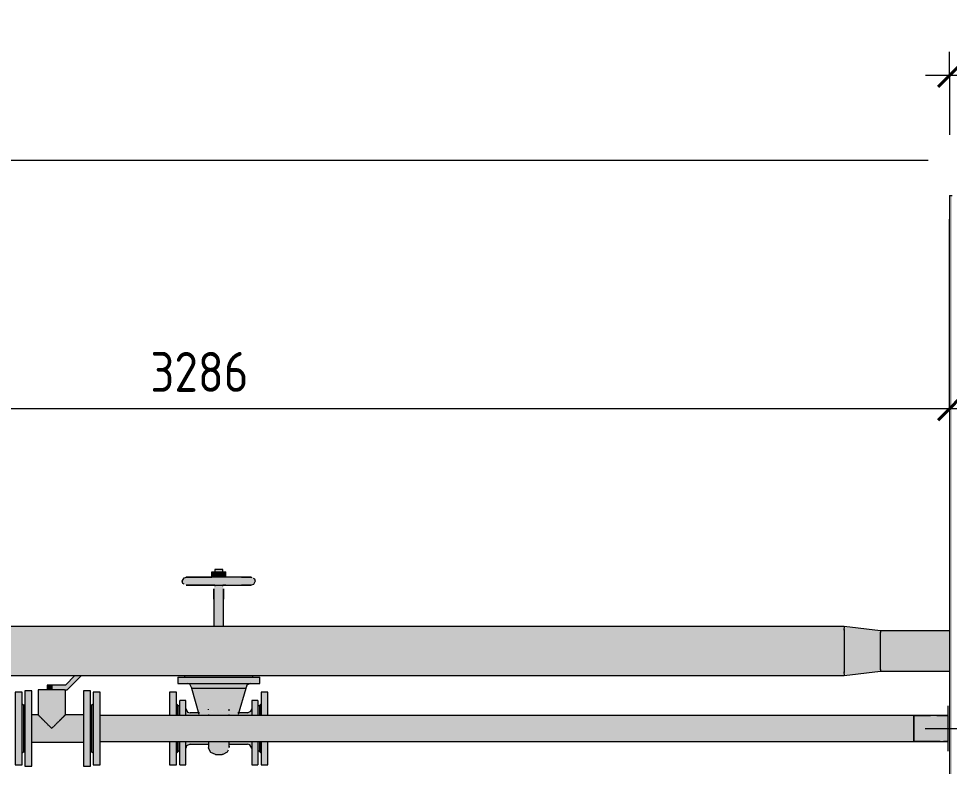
# Model space of a CAD drawing. Header units: millimetres. Extents: x -11450 to 1579, y -1115 to 3078.
# Drawn here: x -9383 to -7340, y 1437 to 3078 of the extents above; entities that cross this region are included whole.
import ezdxf

# ---------------------------------------------------------------- set-up
doc = ezdxf.new("R2010")
doc.units = ezdxf.units.MM
for name, color, linetype, lineweight in [('A-____-____-DIMS', 211, 'Continuous', 9), ('A-____-____-DIMS-35', 211, 'Continuous', 9), ('G-XREF-____-OTLN', 8, 'Continuous', 9), ('P-PIPE-____-CNTR', 3, 'Continuous', 9), ('P-PIPE-____-OTLN', 3, 'Continuous', 9)]:
    doc.layers.add(name, color=color, linetype=linetype, lineweight=lineweight)
doc.styles.add('GOST Common', font='GOST_Common.ttf', dxfattribs={"width": 0.9, "height": 87.5})
doc.dimstyles.new('ADSK_Основной_2_5_мм', dxfattribs={"dimscale": 304.8, "dimtxt": 0.288714, "dimasz": 0.162369, "dimexe": 0.172244, "dimexo": 0.000565105, "dimgap": 0.034449, "dimtad": 1, "dimdec": 0, "dimlfac": 304.8, "dimzin": 0, "dimdsep": 46, "dimtxsty": 'GOST Common', "dimblk1": 'OBLIQUE', "dimblk2": 'OBLIQUE', "dimsah": 1, "dimcen": 0.09, "dimdle": 0.172244, "dimazin": 0, "dimtfac": 1, "dimtdec": 4, "dimtix": 1, "dimtmove": 0, "dimatfit": 3, "dimfxl": 1, "dimtvp": 1, "dimtolj": 1, "dimtzin": 0, "dimlwd": 20, "dimlwe": 20, "dimarcsym": 2})

# ---------------------------------------------------------------- blocks, each defined once
blk = doc.blocks.new('SLM 0100 frame 19_02_26 - ASY SLM 0100 frame_iam-1661710-Разрез 11')
at = {"layer": 'G-XREF-____-OTLN'}
blk.add_hatch(color=256, dxfattribs=at).paths.add_polyline_path([(-7340, 0), (-7334, 0), (-7334, 2690), (-7340, 2690), (-7340, 64)])
for q in [(-7340, 0), (-7334, 2690)]:
    blk.add_line((-7340, 2690), q, dxfattribs=at)
blk = doc.blocks.new('SLM 0100 frame 19_02_26 - Standard-1660941-Разрез 11')
blk.add_blockref('SLM 0100 frame 19_02_26 - ASY SLM 0100 frame_iam-1661710-Разрез 11', (0, 0))
blk = doc.blocks.new('ADSK_СтальСварка_Отвод_ГОСТ17375-2001 - Исполнение 2-1484143-Разрез 11')
at = {"layer": 'P-PIPE-____-OTLN', "color": 7, "lineweight": 20, "flags": 128}
for points in [[(-7418, 1548.5), (-7393.6, 1548.5), (-7381.4, 1548.5)], [(-7367.7, 1548.5), (-7355.1, 1548.5), (-7345.2, 1548.5), (-7343, 1548.5)], [(-7360.2, 1491.5), (-7377.3, 1491.5), (-7400, 1491.5), (-7418, 1491.5)], [(-7343, 1491.5), (-7347.1, 1491.5), (-7352.7, 1491.5)]]:
    blk.add_lwpolyline(points, dxfattribs=at)
blk = doc.blocks.new('ADSK_СтальСварка_Отвод_ГОСТ17375-2001 - Исполнение 2-V398-Разрез 11')
at = {"layer": 'P-PIPE-____-OTLN', "lineweight": 20}
for points in [[(-7357.2, 1520), (-7340, 1520), (-7340, 1548.1), (-7345, 1548.5), (-7356.2, 1548.4), (-7418, 1548.5), (-7418, 1520), (-7365.5, 1520)], [(-7418, 1491.5), (-7340, 1491.9), (-7340, 1520), (-7418, 1520), (-7418, 1492.5)]]:
    blk.add_hatch(color=30, dxfattribs=at).paths.add_polyline_path(points)
at = {"layer": 'P-PIPE-____-OTLN', "color": 7, "lineweight": 20}
for p, q in [((-7418, 1548.5), (-7418, 1520)), ((-7418, 1520), (-7418, 1491.5))]:
    blk.add_line(p, q, dxfattribs=at)
at = {"layer": 'P-PIPE-____-OTLN', "color": 7, "lineweight": 20, "flags": 128}
for points in [[(-7343, 1548.5), (-7347.1, 1548.5), (-7359, 1548.5), (-7377.3, 1548.5), (-7400, 1548.5), (-7418, 1548.5)], [(-7418, 1491.5), (-7393.6, 1491.5), (-7371.8, 1491.5), (-7355.1, 1491.5), (-7345.2, 1491.5), (-7343, 1491.5)]]:
    blk.add_lwpolyline(points, dxfattribs=at)
blk = doc.blocks.new('Tecofi_BS3242_Кран шаровой фланцевый - Кран шаровый фланцевой BS 3242-V399-Разрез 11')
at = {"layer": 'P-PIPE-____-OTLN', "lineweight": 20}
for points in [[(-9283.1, 1605), (-9275.8, 1605), (-9244.8, 1636), (-9258.9, 1636), (-9279.9, 1615), (-9309.9, 1615), (-9309.9, 1605), (-9284, 1605)], [(-9317, 1605), (-9309.9, 1605), (-9309.9, 1615), (-9319.9, 1615), (-9319.6, 1605), (-9317.7, 1605)], [(-9368.9, 1520), (-9353.9, 1520), (-9353.9, 1602.5), (-9368.9, 1602.5), (-9368.9, 1535.8)], [(-9309.9, 1520), (-9279.9, 1550), (-9279.9, 1605), (-9339.9, 1605), (-9339.9, 1550), (-9315, 1525)], [(-9238.6, 1520), (-9224.9, 1520), (-9224.9, 1602.5), (-9239.9, 1602.5), (-9239.9, 1520)], [(-9371.9, 1520), (-9368.9, 1520), (-9368.9, 1571), (-9371.9, 1570.8), (-9371.9, 1531.7)], [(-9221.9, 1520), (-9221.9, 1571), (-9224.9, 1570.8), (-9224.9, 1520)], [(-9371.9, 1469), (-9368.9, 1469), (-9368.9, 1520), (-9371.9, 1520), (-9371.9, 1469.4)], [(-9353.9, 1437.5), (-9353.9, 1520), (-9368.9, 1520), (-9368.9, 1437.5)], [(-9264.4, 1490), (-9239.9, 1490), (-9239.9, 1520), (-9353.9, 1520), (-9353.9, 1490), (-9316, 1490)], [(-9224.9, 1437.5), (-9224.9, 1520), (-9239.9, 1520), (-9239.9, 1437.5)], [(-9221.9, 1469), (-9221.9, 1520), (-9224.9, 1520), (-9224.9, 1469)]]:
    blk.add_hatch(color=30, dxfattribs=at).paths.add_polyline_path(points)
h = blk.add_hatch(color=30, dxfattribs=at)
h.paths.add_polyline_path([(-9353.9, 1520), (-9309.9, 1520), (-9339.9, 1550), (-9353.9, 1550), (-9353.9, 1527.8)])
h.paths.add_polyline_path([(-9309.9, 1520), (-9239.9, 1520), (-9239.9, 1550), (-9279.9, 1550), (-9304.9, 1525)])
at = {"layer": 'P-PIPE-____-OTLN', "color": 7, "lineweight": 20}
for p, q in [((-9258.9, 1636), (-9279.9, 1615)), ((-9275.8, 1605), (-9244.8, 1636)), ((-9319.9, 1615), (-9319.9, 1605)), ((-9309.9, 1615), (-9319.9, 1615)), ((-9279.9, 1615), (-9309.9, 1615)), ((-9309.9, 1615), (-9309.9, 1605)), ((-9309.9, 1605), (-9309.9, 1615)), ((-9353.9, 1602.5), (-9368.9, 1602.5)), ((-9368.9, 1602.5), (-9368.9, 1520)), ((-9353.9, 1520), (-9353.9, 1602.5)), ((-9339.9, 1605), (-9339.9, 1550)), ((-9281.7, 1605), (-9339.9, 1605)), ((-9281.9, 1605), (-9275.8, 1605)), ((-9279.9, 1550), (-9279.9, 1605)), ((-9224.9, 1602.5), (-9239.9, 1602.5)), ((-9239.9, 1602.5), (-9239.9, 1520)), ((-9224.9, 1520), (-9224.9, 1602.5)), ((-9368.9, 1571), (-9371.9, 1571)), ((-9371.9, 1571), (-9371.9, 1570.1)), ((-9371.9, 1569.3), (-9371.9, 1561.1)), ((-9371.9, 1558.8), (-9371.9, 1543.2)), ((-9221.9, 1571), (-9224.9, 1571)), ((-9221.9, 1570.1), (-9221.9, 1571)), ((-9221.9, 1561.1), (-9221.9, 1569.3)), ((-9221.9, 1543.2), (-9221.9, 1558.8)), ((-9371.9, 1540.2), (-9371.9, 1520)), ((-9339.9, 1550), (-9353.9, 1550)), ((-9239.9, 1550), (-9279.9, 1550)), ((-9221.9, 1520), (-9221.9, 1540.2)), ((-9371.9, 1520), (-9371.9, 1499.8)), ((-9368.9, 1520), (-9368.9, 1437.5)), ((-9353.9, 1437.5), (-9353.9, 1520)), ((-9239.9, 1520), (-9239.9, 1437.5)), ((-9224.9, 1437.5), (-9224.9, 1520)), ((-9221.9, 1499.8), (-9221.9, 1520)), ((-9371.9, 1496.8), (-9371.9, 1481.2)), ((-9221.9, 1481.2), (-9221.9, 1496.8)), ((-9371.9, 1478.9), (-9371.9, 1470.7)), ((-9353.9, 1490), (-9239.9, 1490)), ((-9221.9, 1470.7), (-9221.9, 1478.9)), ((-9371.9, 1469.9), (-9371.9, 1469)), ((-9371.9, 1469), (-9368.9, 1469)), ((-9224.9, 1469), (-9221.9, 1469)), ((-9221.9, 1469), (-9221.9, 1469.9)), ((-9368.9, 1437.5), (-9353.9, 1437.5)), ((-9239.9, 1437.5), (-9224.9, 1437.5))]:
    blk.add_line(p, q, dxfattribs=at)
for points, knots in [([(-9309.9, 1520), (-9311.6, 1521.7), (-9315, 1525.1), (-9319.1, 1529.2), (-9322.4, 1532.5), (-9324.8, 1534.8), (-9326.7, 1536.8), (-9328.2, 1538.3), (-9329.3, 1539.4), (-9330.4, 1540.4), (-9331.4, 1541.5), (-9332.4, 1542.5), (-9333.4, 1543.5), (-9334.3, 1544.4), (-9335.2, 1545.3), (-9336, 1546.1), (-9336.8, 1546.9), (-9337.5, 1547.6), (-9338.3, 1548.4), (-9339.2, 1549.2), (-9339.8, 1549.9), (-9339.9, 1550), (-9339.9, 1550)], [0, 0, 0, 0, 0.125, 0.25, 0.3125, 0.375, 0.4375, 0.46875, 0.5, 0.53125, 0.5625, 0.59375, 0.625, 0.65625, 0.6875, 0.71875, 0.75, 0.78125, 0.8125, 0.875, 0.9375, 1, 1, 1, 1]), ([(-9279.9, 1550), (-9279.9, 1550), (-9280.1, 1549.9), (-9280.7, 1549.2), (-9281.5, 1548.4), (-9282.4, 1547.6), (-9283.1, 1546.9), (-9283.8, 1546.1), (-9284.7, 1545.3), (-9285.6, 1544.4), (-9286.5, 1543.5), (-9287.4, 1542.5), (-9288.4, 1541.5), (-9289.5, 1540.4), (-9290.6, 1539.4), (-9291.7, 1538.3), (-9293.2, 1536.8), (-9295.1, 1534.8), (-9297.5, 1532.5), (-9300.7, 1529.2), (-9304.9, 1525.1), (-9308.2, 1521.7), (-9309.9, 1520)], [0, 0, 0, 0, 0.0625, 0.125, 0.1875, 0.21875, 0.25, 0.28125, 0.3125, 0.34375, 0.375, 0.40625, 0.4375, 0.46875, 0.5, 0.53125, 0.5625, 0.625, 0.6875, 0.75, 0.875, 1, 1, 1, 1])]:
    blk.add_open_spline(points, degree=3, knots=knots, dxfattribs=at)
blk = doc.blocks.new('ADSK_Задвижка стальная клиновая фланцевая _30с41нж_ - ADSK_Задвижка стальная клиновая фланцевая _30с41нж_-266236-Разрез 11')
at = {"layer": 'P-PIPE-____-OTLN', "lineweight": 20}
for points in [[(-8949.9, 1852.1), (-8943.4, 1852.2), (-8943.4, 1863.8), (-8958.8, 1863.8), (-8958.8, 1852.1), (-8951.1, 1852.1)], [(-8943.4, 1852.1), (-8928.1, 1852.2), (-8928.1, 1863.8), (-8943.4, 1863.8), (-8943.4, 1852.2)], [(-8929, 1843.3), (-8863.4, 1843.3), (-8867.8, 1851), (-8876.3, 1852.1), (-8883.2, 1852.1), (-8927.8, 1852.2), (-9014.8, 1852), (-9019, 1851), (-9023.4, 1843.3), (-8943.4, 1843.3)], [(-8909, 1834.5), (-8874.1, 1834.5), (-8867.8, 1835.7), (-8863.4, 1843.3), (-9023.4, 1843.3), (-9019, 1835.7), (-9015.1, 1834.8), (-8999.7, 1834.9), (-8990.5, 1834.5), (-8980.6, 1835.3), (-8970.6, 1834.5), (-8927.8, 1834.5)], [(-9000.2, 1851.6), (-8990.5, 1852.1), (-8977.8, 1851.8), (-8965.1, 1852.1), (-9012.7, 1852.1), (-9012.1, 1851.9), (-9002.5, 1851.7)], [(-8950.9, 1796.2), (-8943.4, 1796.2), (-8943.4, 1834.6), (-8950.2, 1834.3), (-8951.6, 1832.8), (-8953.1, 1830.3), (-8953.7, 1829), (-8954, 1826), (-8953.6, 1821.7), (-8953.7, 1818.1), (-8953.3, 1814.2), (-8953.8, 1811.2), (-8954, 1796.2), (-8950.9, 1796.2)], [(-8936, 1796.2), (-8932.8, 1796.2), (-8933.2, 1829), (-8934.8, 1832.3), (-8937, 1834.6), (-8943.4, 1834.3), (-8943.4, 1796.2), (-8938.1, 1796.2)], [(-8933.1, 1819.6), (-8933, 1823.5), (-8933.2, 1820.8)], [(-8953.7, 1744), (-8943.4, 1744), (-8943.4, 1796.2), (-8954, 1796.2), (-8953.8, 1744)], [(-8932.8, 1744), (-8933.2, 1796.2), (-8943.4, 1796.2), (-8943.4, 1744), (-8933, 1744)], [(-8943.4, 1632.8), (-8868.4, 1632.8), (-8868.4, 1636), (-9018.4, 1636), (-9018.4, 1632.8), (-8954.8, 1632.8)], [(-8853.4, 1618.6), (-8853.4, 1632.8), (-9033.4, 1632.8), (-9033.4, 1618.6), (-8858.9, 1618.6)], [(-8930.1, 1609.9), (-8883.4, 1609.9), (-8880.9, 1616.1), (-8874.7, 1618.6), (-9012.2, 1618.6), (-9006, 1616.1), (-9003.4, 1609.9), (-8938.6, 1609.9)], [(-8981.3, 1608.3), (-8883.4, 1608.3), (-8883.4, 1609.9), (-9003.4, 1609.9), (-9003.4, 1608.3), (-8986.6, 1608.3)], [(-8915.6, 1548.5), (-8905.5, 1548.5), (-8904.8, 1549.6), (-8899.3, 1554.2), (-8883.4, 1608.3), (-9003.4, 1608.3), (-8987.6, 1554.2), (-8980.6, 1548.5), (-8965.3, 1548.5), (-8964.8, 1550.2), (-8962.3, 1553.8), (-8959.1, 1556.6), (-8957.1, 1556.8), (-8953, 1556.7), (-8950.9, 1556.4), (-8948.9, 1556), (-8935.9, 1556.4), (-8933.8, 1556.7), (-8927.4, 1556.4), (-8925, 1554.2), (-8923.1, 1552), (-8921.8, 1549.6), (-8921.3, 1548.5), (-8919.8, 1548.5)]]:
    blk.add_hatch(color=30, dxfattribs=at).paths.add_polyline_path(points)
h = blk.add_hatch(color=30, dxfattribs=at)
h.paths.add_polyline_path([(-8934.6, 1832), (-8934.9, 1834.6), (-8936.6, 1834.3), (-8935, 1832.5), (-8934.6, 1832.1)])
h.paths.add_polyline_path([(-8952.3, 1832), (-8950.5, 1834.6), (-8952.3, 1834.5), (-8952.3, 1832.1)])
h.paths.add_polyline_path([(-8945.7, 1863.8), (-8934.6, 1863.8), (-8934.9, 1869), (-8952.3, 1869), (-8951.9, 1863.8), (-8945.7, 1863.8)])
h = blk.add_hatch(color=30, dxfattribs=at)
h.paths.add_polyline_path([(-8977.8, 1834.5), (-8970.7, 1834.5), (-8980.2, 1835.4), (-8987, 1834.5), (-8980.6, 1834.5)])
h.paths.add_polyline_path([(-8990.6, 1834.5), (-9008.3, 1834.8), (-8993.6, 1834.5)])
h = blk.add_hatch(color=30, dxfattribs=at)
h.paths.add_polyline_path([(-9015.7, 1440), (-9015.7, 1491.5), (-9029, 1491.5), (-9029, 1440)])
h.paths.add_polyline_path([(-9015.7, 1548.5), (-9015.7, 1581.7), (-9029, 1581.7), (-9029, 1548.5), (-9016.9, 1548.5)])
h = blk.add_hatch(color=30, dxfattribs=at)
h.paths.add_polyline_path([(-8857.8, 1440), (-8857.8, 1491.5), (-8871.1, 1491.5), (-8871.1, 1440)])
h.paths.add_polyline_path([(-8857.8, 1548.5), (-8857.8, 1581.7), (-8871.1, 1581.7), (-8871.1, 1548.5), (-8859, 1548.5)])
h = blk.add_hatch(color=30, dxfattribs=at)
h.paths.add_polyline_path([(-9033.4, 1470.6), (-9029, 1470.6), (-9029, 1491.5), (-9033.4, 1491.5), (-9033.4, 1472.6)])
h.paths.add_polyline_path([(-9030, 1548.5), (-9029, 1548.5), (-9029, 1569.4), (-9033.4, 1569.4), (-9033.4, 1548.5), (-9032.2, 1548.5)])
h = blk.add_hatch(color=30, dxfattribs=at)
h.paths.add_polyline_path([(-9015.7, 1476.5), (-9013, 1483.1), (-9006.4, 1485.8), (-9006.4, 1491.5), (-9015.7, 1491.5), (-9015.7, 1479.3)])
h.paths.add_polyline_path([(-9014.9, 1548.5), (-9006.4, 1548.5), (-9006.4, 1554.2), (-9013, 1556.9), (-9015.7, 1563.5), (-9015.6, 1548.5)])
h = blk.add_hatch(color=30, dxfattribs=at)
h.paths.add_polyline_path([(-8965.9, 1485.8), (-8965.9, 1491.5), (-9006.4, 1491.5), (-9006.4, 1485.8), (-8980.6, 1485.8)])
h.paths.add_polyline_path([(-8981.6, 1548.5), (-8981.4, 1548.5), (-8982, 1549.6), (-8987.8, 1554.2), (-9006.4, 1554.2), (-9006.4, 1548.5), (-8982.3, 1548.5)])
h = blk.add_hatch(color=30, dxfattribs=at)
h.paths.add_polyline_path([(-8950.9, 1462.9), (-8950.9, 1491.5), (-8965.9, 1491.3), (-8965.6, 1477), (-8962.3, 1469), (-8961.5, 1467.3), (-8954, 1464.2)])
h.paths.add_polyline_path([(-8954.1, 1548.5), (-8950.9, 1548.5), (-8950.9, 1556.4), (-8952, 1556.7), (-8959.5, 1556.4), (-8961.9, 1554.2), (-8963.7, 1552.1), (-8965.1, 1549.6), (-8965, 1548.5), (-8954.3, 1548.5)])
h = blk.add_hatch(color=30, dxfattribs=at)
h.paths.add_polyline_path([(-8935.9, 1462.9), (-8935.9, 1491.5), (-8950.9, 1491.5), (-8950.9, 1462.9)])
h.paths.add_polyline_path([(-8950.9, 1548.5), (-8935.9, 1548.5), (-8935.9, 1556.4), (-8938, 1556), (-8950.9, 1556), (-8950.9, 1552.1)])
h = blk.add_hatch(color=30, dxfattribs=at)
h.paths.add_polyline_path([(-8935.9, 1462.9), (-8925.2, 1467.5), (-8920.9, 1477.9), (-8921.3, 1491.5), (-8935.9, 1491.5), (-8935.9, 1464.5)])
h.paths.add_polyline_path([(-8929, 1548.5), (-8921.5, 1548.5), (-8921.9, 1550.1), (-8923.9, 1553.2), (-8927.5, 1556.4), (-8927.9, 1556.7), (-8932.9, 1556.7), (-8935.9, 1556.4), (-8935.9, 1548.5), (-8930.2, 1548.5)])
h = blk.add_hatch(color=30, dxfattribs=at)
h.paths.add_polyline_path([(-8880.2, 1485.8), (-8880.2, 1491.5), (-8920.9, 1491.3), (-8920.9, 1485.8), (-8903.2, 1485.8)])
h.paths.add_polyline_path([(-8880.2, 1548.5), (-8880.2, 1554.2), (-8899.3, 1554.2), (-8905.3, 1548.5), (-8903.2, 1548.5)])
h = blk.add_hatch(color=30, dxfattribs=at)
h.paths.add_polyline_path([(-8871.1, 1476.8), (-8871.2, 1491.5), (-8880.2, 1491.5), (-8880.2, 1485.8), (-8873.8, 1483.2), (-8872.2, 1479.4)])
h.paths.add_polyline_path([(-8871.3, 1548.5), (-8871.1, 1548.5), (-8871.1, 1563.2), (-8873.8, 1556.8), (-8880.2, 1554.1), (-8880.2, 1548.5), (-8872, 1548.5)])
h = blk.add_hatch(color=30, dxfattribs=at)
h.paths.add_polyline_path([(-8853.4, 1470.6), (-8853.4, 1491.5), (-8857.8, 1491.5), (-8857.8, 1470.6)])
h.paths.add_polyline_path([(-8857.8, 1548.5), (-8853.4, 1548.5), (-8853.4, 1569.4), (-8857.8, 1569.4), (-8857.8, 1550.8)])
at = {"layer": 'P-PIPE-____-OTLN', "color": 7, "lineweight": 20}
for p, q in [((-8958.8, 1863.8), (-8943.4, 1863.8)), ((-8958.8, 1852.1), (-8958.8, 1863.8)), ((-8952.3, 1869), (-8952.3, 1863.8)), ((-8934.6, 1869), (-8952.3, 1869)), ((-8943.4, 1863.8), (-8928.1, 1863.8)), ((-8943.4, 1852.1), (-8943.4, 1863.8)), ((-8934.6, 1863.8), (-8934.6, 1869)), ((-8928.1, 1852.2), (-8928.1, 1863.8)), ((-9016.5, 1851.6), (-9014.6, 1852.2)), ((-8872.3, 1852.2), (-8871.1, 1851.6)), ((-9014.6, 1834.5), (-9015.1, 1834.8)), ((-8952.3, 1834.6), (-8952.3, 1832)), ((-8934.6, 1832), (-8934.6, 1834.6)), ((-8954, 1796.2), (-8954, 1744)), ((-8932.8, 1744), (-8932.8, 1796.2)), ((-9018.4, 1636), (-9018.4, 1632.8)), ((-8868.4, 1632.8), (-8868.4, 1636)), ((-9033.4, 1632.8), (-9033.4, 1618.6)), ((-9033.4, 1632.8), (-8853.4, 1632.8)), ((-9033.4, 1618.6), (-8853.4, 1618.6)), ((-8853.4, 1618.6), (-8853.4, 1632.8)), ((-9003.4, 1609.9), (-9003.4, 1608.3)), ((-9003.4, 1608.3), (-8986.8, 1551.6)), ((-9003.4, 1608.3), (-8883.4, 1608.3)), ((-8900, 1551.6), (-8883.4, 1608.3)), ((-8883.4, 1608.3), (-8883.4, 1609.9)), ((-9015.7, 1581.7), (-9029, 1581.7)), ((-9029, 1548.9), (-9029, 1581.7)), ((-9015.7, 1548.9), (-9015.7, 1581.7)), ((-8857.8, 1581.7), (-8871.1, 1581.7)), ((-8871.1, 1581.7), (-8871.1, 1548.9)), ((-8857.8, 1581.7), (-8857.8, 1548.9)), ((-9029, 1569.4), (-9033.4, 1569.4)), ((-8985.7, 1554.2), (-9006.4, 1554.2)), ((-8965.9, 1560.8), (-8965.9, 1562.1)), ((-8920.9, 1558.6), (-8920.9, 1562.1)), ((-8880.2, 1554.2), (-8901.2, 1554.2)), ((-8853.4, 1569.4), (-8857.8, 1569.4)), ((-8965.9, 1550.9), (-8965.9, 1548.5)), ((-8920.9, 1548.5), (-8920.9, 1550.8)), ((-9029, 1440), (-9029, 1491)), ((-9015.7, 1440), (-9015.7, 1491)), ((-9006.4, 1485.8), (-8965.9, 1485.8)), ((-8920.9, 1485.8), (-8880.2, 1485.8)), ((-8871.1, 1491), (-8871.1, 1440)), ((-8857.8, 1491), (-8857.8, 1440)), ((-9033.4, 1470.6), (-9029, 1470.6)), ((-8950.9, 1462.9), (-8935.9, 1462.9)), ((-8857.8, 1470.6), (-8853.4, 1470.6)), ((-9029, 1440), (-9015.7, 1440)), ((-8871.1, 1440), (-8857.8, 1440))]:
    blk.add_line(p, q, dxfattribs=at)
at = {"layer": 'P-PIPE-____-OTLN', "color": 7, "lineweight": 20, "flags": 128}
for points in [[(-9023.4, 1843.3), (-9019.6, 1850.6), (-9016.7, 1851.5)], [(-9019, 1836.8), (-9021.9, 1838.3), (-9023.4, 1843.3)], [(-9014.6, 1852.2), (-9010.5, 1852.2), (-8998.7, 1852.2), (-8980.5, 1852.2), (-8958.8, 1852.2)], [(-8872.3, 1852.2), (-8876.4, 1852.2), (-8888.2, 1852.2), (-8906.3, 1852.2), (-8928.8, 1852.2), (-8952.9, 1852.2), (-8975.9, 1852.2), (-8995.2, 1852.2), (-9008.5, 1852.2), (-9014.4, 1852.2), (-9014.6, 1852.2)], [(-8893.2, 1852.2), (-8891.6, 1852.2), (-8878.3, 1852.2), (-8872.5, 1852.2), (-8872.3, 1852.2)], [(-8863.4, 1843.3), (-8867.2, 1836.1), (-8872.3, 1834.5)], [(-8868.1, 1850), (-8865, 1848.4), (-8863.4, 1843.3)], [(-8952.2, 1834.5), (-8952.9, 1834.5), (-8975.9, 1834.5), (-8995.2, 1834.5), (-9008.5, 1834.5), (-9014.4, 1834.5), (-9014.6, 1834.5)], [(-9014.6, 1834.5), (-9010.5, 1834.5), (-8998.7, 1834.5), (-8980.5, 1834.5), (-8958.1, 1834.5), (-8934, 1834.5), (-8910.9, 1834.5), (-8891.6, 1834.5), (-8878.3, 1834.5), (-8872.5, 1834.5), (-8872.3, 1834.5)], [(-8954, 1826.2), (-8954, 1822.2), (-8954, 1811.2), (-8954, 1796.2)], [(-8954, 1803.5), (-8954, 1811.3), (-8954, 1822.3), (-8954, 1826.2)], [(-8927.8, 1834.5), (-8928.8, 1834.5), (-8934.6, 1834.5)], [(-8932.8, 1796.2), (-8932.8, 1811.3), (-8932.8, 1822.3), (-8932.8, 1826.2)], [(-8932.8, 1826.2), (-8932.8, 1822.2), (-8932.8, 1811.2), (-8932.8, 1803.5)], [(-8872.3, 1834.5), (-8876.4, 1834.5), (-8888.2, 1834.5), (-8893.2, 1834.5)], [(-9003.4, 1609.9), (-9007.2, 1617.1), (-9012.2, 1618.6)], [(-8874.7, 1618.6), (-8881.9, 1614.8), (-8883.4, 1609.9)], [(-9015.7, 1563.5), (-9011.9, 1556), (-9006.4, 1554.2)], [(-8880.2, 1554.2), (-8872.8, 1558), (-8871.1, 1563.2)], [(-8965.9, 1491.5), (-8965.9, 1482.7), (-8965.9, 1477.9), (-8965.9, 1477.9)], [(-8920.9, 1477.9), (-8920.9, 1482), (-8920.9, 1491.5)], [(-9006.4, 1485.8), (-9013.9, 1482), (-9015.7, 1476.5)], [(-8950.9, 1462.9), (-8961.1, 1466.9), (-8965.9, 1476.6), (-8965.9, 1477.9)], [(-8923, 1472.5), (-8924.9, 1467.8), (-8934.6, 1463), (-8935.9, 1462.9)], [(-8920.9, 1481.3), (-8920.9, 1477.9), (-8920.9, 1477.9)], [(-8871.1, 1476.8), (-8874.9, 1484.2), (-8880.2, 1485.8)]]:
    blk.add_lwpolyline(points, dxfattribs=at)
blk = doc.blocks.new('ADSK_СтальСварка_Фланец стальной плоский_ГОСТ 33259-2015 - Фланец РN10-V413-Разрез 11')
at = {"layer": 'P-PIPE-____-OTLN', "lineweight": 20}
for points in [[(-8841.5, 1548.5), (-8835.4, 1548.5), (-8835.4, 1600), (-8850.4, 1600), (-8850.4, 1548.5)], [(-8851.6, 1548.5), (-8850.4, 1548.5), (-8850.4, 1572.6), (-8853.4, 1569.7), (-8853.4, 1548.5)], [(-8850.4, 1467.4), (-8850.4, 1491.5), (-8853.4, 1491.5), (-8853.4, 1470.3), (-8851.6, 1468.5)], [(-8835.4, 1440), (-8835.4, 1491.5), (-8850.4, 1491.5), (-8850.4, 1440)]]:
    blk.add_hatch(color=30, dxfattribs=at).paths.add_polyline_path(points)
at = {"layer": 'P-PIPE-____-OTLN', "color": 7, "lineweight": 20}
for p, q in [((-8835.4, 1600), (-8850.4, 1600)), ((-8850.4, 1600), (-8850.4, 1548.7)), ((-8835.4, 1548.7), (-8835.4, 1600)), ((-8850.4, 1574), (-8853.4, 1571)), ((-8853.4, 1549.2), (-8853.4, 1571)), ((-8850.4, 1491.3), (-8850.4, 1440)), ((-8835.4, 1440), (-8835.4, 1491.3)), ((-8853.4, 1469), (-8853.4, 1490.8)), ((-8853.4, 1469), (-8850.4, 1466)), ((-8850.4, 1440), (-8835.4, 1440))]:
    blk.add_line(p, q, dxfattribs=at)
blk = doc.blocks.new('ADSK_СтальСварка_Фланец стальной плоский_ГОСТ 33259-2015 - Фланец РN10-V414-Разрез 11')
at = {"layer": 'P-PIPE-____-OTLN', "lineweight": 20}
for points in [[(-9036.4, 1548.5), (-9036.4, 1600), (-9051.4, 1600), (-9051.4, 1548.5), (-9042.5, 1548.5)], [(-9034.4, 1548.5), (-9033.4, 1548.5), (-9033.4, 1569.7), (-9036.4, 1572.6), (-9036.4, 1548.5)], [(-9036.4, 1440), (-9036.4, 1491.5), (-9051.4, 1491.5), (-9051.4, 1440)], [(-9036.4, 1467.4), (-9033.4, 1470.3), (-9033.4, 1491.5), (-9036.4, 1491.5), (-9036.4, 1472.6)]]:
    blk.add_hatch(color=30, dxfattribs=at).paths.add_polyline_path(points)
at = {"layer": 'P-PIPE-____-OTLN', "color": 7, "lineweight": 20}
for p, q in [((-9036.4, 1600), (-9051.4, 1600)), ((-9051.4, 1600), (-9051.4, 1548.7)), ((-9036.4, 1548.7), (-9036.4, 1600)), ((-9033.4, 1571), (-9036.4, 1574)), ((-9033.4, 1571), (-9033.4, 1549.2)), ((-9051.4, 1491.3), (-9051.4, 1440)), ((-9036.4, 1440), (-9036.4, 1491.3)), ((-9033.4, 1490.8), (-9033.4, 1469)), ((-9036.4, 1466), (-9033.4, 1469)), ((-9051.4, 1440), (-9036.4, 1440))]:
    blk.add_line(p, q, dxfattribs=at)
blk = doc.blocks.new('ADSK_СтальСварка_Фланец стальной плоский_ГОСТ 33259-2015 - Фланец РN10-V417-Разрез 11')
at = {"layer": 'P-PIPE-____-OTLN', "lineweight": 20}
for points in [[(-9374.9, 1520), (-9374.9, 1600), (-9389.9, 1600), (-9389.9, 1520)], [(-9374.9, 1520), (-9371.9, 1520), (-9371.9, 1569.7), (-9374.9, 1572.6), (-9374.9, 1531.7)], [(-9374.9, 1440), (-9374.9, 1520), (-9389.9, 1520), (-9389.9, 1440)], [(-9374.9, 1467.4), (-9371.9, 1470.7), (-9371.9, 1520), (-9374.9, 1520), (-9374.9, 1470.7)]]:
    blk.add_hatch(color=30, dxfattribs=at).paths.add_polyline_path(points)
at = {"layer": 'P-PIPE-____-OTLN', "color": 7, "lineweight": 20}
for p, q in [((-9374.9, 1600), (-9389.9, 1600)), ((-9389.9, 1600), (-9389.9, 1520)), ((-9374.9, 1520), (-9374.9, 1600)), ((-9371.9, 1571), (-9374.9, 1574)), ((-9371.9, 1571), (-9371.9, 1569.5)), ((-9371.9, 1561.2), (-9371.9, 1558.7)), ((-9371.9, 1543.3), (-9371.9, 1540.2)), ((-9389.9, 1520), (-9389.9, 1440)), ((-9374.9, 1440), (-9374.9, 1520)), ((-9371.9, 1499.8), (-9371.9, 1496.7)), ((-9371.9, 1481.3), (-9371.9, 1478.8)), ((-9374.9, 1466), (-9371.9, 1469)), ((-9371.9, 1470.3), (-9371.9, 1469)), ((-9389.9, 1440), (-9374.9, 1440))]:
    blk.add_line(p, q, dxfattribs=at)
blk = doc.blocks.new('ADSK_СтальСварка_Фланец стальной плоский_ГОСТ 33259-2015 - Фланец РN10-V418-Разрез 11')
at = {"layer": 'P-PIPE-____-OTLN', "lineweight": 20}
for points in [[(-9212.8, 1520), (-9203.9, 1520), (-9203.9, 1600), (-9218.9, 1600), (-9218.9, 1520)], [(-9221.9, 1520), (-9218.9, 1520), (-9218.9, 1572.6), (-9221.9, 1569.3), (-9221.9, 1531.1)], [(-9218.9, 1467.4), (-9218.9, 1520), (-9221.9, 1520), (-9221.9, 1470.3)], [(-9203.9, 1440), (-9203.9, 1520), (-9218.9, 1520), (-9218.9, 1440), (-9212.8, 1440)]]:
    blk.add_hatch(color=30, dxfattribs=at).paths.add_polyline_path(points)
at = {"layer": 'P-PIPE-____-OTLN', "color": 7, "lineweight": 20}
for p, q in [((-9203.9, 1600), (-9218.9, 1600)), ((-9218.9, 1600), (-9218.9, 1520)), ((-9203.9, 1520), (-9203.9, 1600)), ((-9218.9, 1574), (-9221.9, 1571)), ((-9221.9, 1569.5), (-9221.9, 1571)), ((-9221.9, 1558.7), (-9221.9, 1561.2)), ((-9221.9, 1540.2), (-9221.9, 1543.3)), ((-9218.9, 1520), (-9218.9, 1440)), ((-9203.9, 1440), (-9203.9, 1520)), ((-9221.9, 1496.7), (-9221.9, 1499.8)), ((-9221.9, 1478.8), (-9221.9, 1481.3)), ((-9221.9, 1469), (-9221.9, 1470.3)), ((-9221.9, 1469), (-9218.9, 1466)), ((-9218.9, 1440), (-9203.9, 1440))]:
    blk.add_line(p, q, dxfattribs=at)
blk = doc.blocks.new('ADSK_СтальСварка_Переход_ГОСТ17378-2001 - Исполнение 2-1892232-Разрез 11')
at = {"layer": 'P-PIPE-____-OTLN', "lineweight": 20}
for points in [[(-7561.6, 1690), (-7491.2, 1690), (-7491.2, 1734.5), (-7571.2, 1742.6), (-7571.2, 1690)], [(-7571.2, 1637.4), (-7491.2, 1645.5), (-7491.2, 1690), (-7571.2, 1690), (-7571.2, 1640.9)]]:
    blk.add_hatch(color=140, dxfattribs=at).paths.add_polyline_path(points)
at = {"layer": 'P-PIPE-____-OTLN', "color": 7, "lineweight": 20}
for p, q in [((-7491.2, 1734.5), (-7571.2, 1744)), ((-7571.2, 1744), (-7571.2, 1739.9)), ((-7571.2, 1737), (-7571.2, 1690)), ((-7491.2, 1734.5), (-7491.2, 1734.5)), ((-7491.2, 1722.5), (-7491.2, 1731.2)), ((-7491.2, 1690), (-7491.2, 1722.3)), ((-7571.2, 1690), (-7571.2, 1643)), ((-7491.2, 1657.7), (-7491.2, 1690)), ((-7491.2, 1648.8), (-7491.2, 1657.5)), ((-7571.2, 1636), (-7491.2, 1645.5)), ((-7571.2, 1639.8), (-7571.2, 1636)), ((-7491.2, 1645.5), (-7491.2, 1645.5))]:
    blk.add_line(p, q, dxfattribs=at)
blk = doc.blocks.new('DIMBLOCK2-Разрез 11')
at = {"layer": 'A-____-____-DIMS-35', "lineweight": 20}
for p, q in [((-7340, 2952.8), (-7340, 3005.3)), ((660, 2952.8), (660, 3005.3)), ((712.5, 2952.8), (-7392.5, 2952.8)), ((-7340, 2952.8), (-7340, 2822.5)), ((660, 2952.8), (660, 2822.5))]:
    blk.add_line(p, q, dxfattribs=at)
at = {"layer": 'A-____-____-DIMS-35', "lineweight": 40}
for p, q in [((-7340, 2952.8), (-7315.3, 2977.5)), ((660, 2952.8), (684.7, 2977.5)), ((-7340, 2952.8), (-7364.7, 2928)), ((660, 2952.8), (635.3, 2928))]:
    blk.add_line(p, q, dxfattribs=at)
at = {"layer": 'A-____-____-DIMS-35', "color": 0, "lineweight": 20, "insert": (-3450.4, 3077.6), "char_height": 87.5, "width": 264.895, "attachment_point": 1, "line_spacing_factor": 1.022761, "style": 'GOST Common'}
blk.add_mtext('8000', dxfattribs=at)
blk = doc.blocks.new('_Oblique')
at = {"color": 0, "linetype": 'ByBlock', "lineweight": -2}
blk.add_line((-0.5, -0.5), (0.5, 0.5), dxfattribs=at)
blk = doc.blocks.new('DIMBLOCK4-Разрез 11')
at = {"layer": 'A-____-____-DIMS-35', "lineweight": 20}
for p, q in [((-7340, 2221.4), (-7340, 2637.5)), ((-10626.1, 2221.4), (-10626.1, 2273.9)), ((-7287.5, 2221.4), (-10678.6, 2221.4)), ((-10626.1, 2221.4), (-10626.1, 1642.5)), ((-7340, 2221.4), (-7340, 2168.9))]:
    blk.add_line(p, q, dxfattribs=at)
at = {"layer": 'A-____-____-DIMS-35', "lineweight": 40}
for p, q in [((-10626.1, 2221.4), (-10601.4, 2246.2)), ((-7340, 2221.4), (-7315.3, 2246.2)), ((-10626.1, 2221.4), (-10650.9, 2196.7)), ((-7340, 2221.4), (-7364.7, 2196.7))]:
    blk.add_line(p, q, dxfattribs=at)
at = {"layer": 'A-____-____-DIMS-35', "color": 0, "lineweight": 20, "insert": (-9093.4, 2346.3), "char_height": 87.5, "width": 264.895, "attachment_point": 1, "line_spacing_factor": 1.022761, "style": 'GOST Common'}
blk.add_mtext('3286', dxfattribs=at)
blk = doc.blocks.new('DIMBLOCK5-Разрез 11')
at = {"layer": 'A-____-____-DIMS-35', "lineweight": 20}
for p, q in [((-10778.4, 1691.5), (-10778.4, 2819.5)), ((-10778.4, 2767), (-10830.9, 2767)), ((-10778.4, 2767), (-7386.5, 2767)), ((-10778.4, 1744), (-10830.9, 1744)), ((-10778.4, 1744), (-10097.8, 1744))]:
    blk.add_line(p, q, dxfattribs=at)
at = {"layer": 'A-____-____-DIMS-35', "lineweight": 40}
for p, q in [((-10778.4, 2767), (-10803.1, 2791.7)), ((-10778.4, 2767), (-10753.6, 2742.3)), ((-10778.4, 1744), (-10803.1, 1768.7)), ((-10778.4, 1744), (-10753.6, 1719.3))]:
    blk.add_line(p, q, dxfattribs=at)
at = {"layer": 'A-____-____-DIMS-35', "color": 0, "lineweight": 20, "insert": (-10903.2, 2153.3), "char_height": 87.5, "width": 245.207, "attachment_point": 1, "rotation": 90, "line_spacing_factor": 1.022761, "style": 'GOST Common'}
blk.add_mtext('1023', dxfattribs=at)

msp = doc.modelspace()

# ---------------------------------------------------------------- hatches: boundary and pattern name
at = {"layer": 'P-PIPE-____-OTLN'}
for color, points in [(140, [(-8438.8184, 1690), (-7571.1535, 1690), (-7571.1535, 1744), (-10045.3179, 1744), (-10045.3179, 1690), (-8490.4174, 1690)]), (140, [(-7491.1535, 1690), (-7340, 1690), (-7340, 1734.5), (-7491.1535, 1734.5), (-7491.1535, 1701.125)]), (140, [(-7974.4279, 1636), (-7571.1535, 1636), (-7571.1535, 1690), (-10045.3179, 1690), (-10045.3179, 1636), (-8077.6258, 1636)]), (140, [(-7487.2229, 1645.5), (-7340, 1645.5), (-7340, 1690), (-7491.1535, 1690), (-7491.1535, 1645.5)]), (30, [(-9203.9332, 1520), (-7418.0302, 1520), (-7418.0302, 1548.5), (-9203.9332, 1548.4919), (-9203.9332, 1527.3149)]), (30, [(-7340, 1548.0925), (-7340, 1548.1011), (-7342.2819, 1548.3994)]), (30, [(-8387.2195, 1491.5), (-7418.0302, 1491.5), (-7418.0302, 1520), (-9203.9332, 1519.9386), (-9203.9332, 1491.5), (-8593.6153, 1491.5)])]:
    msp.add_hatch(color=color, dxfattribs=at).paths.add_polyline_path(points)

# ---------------------------------------------------------------- linework, layer by layer
at = {"layer": 'P-PIPE-____-CNTR', "color": 7, "lineweight": 20}
for p, q in [((-7343.0302, 1470), (-7343.0302, 1570)), ((-7393.0302, 1520), (-7293.0302, 1520))]:
    msp.add_line(p, q, dxfattribs=at)
at = {"layer": 'P-PIPE-____-OTLN', "color": 7, "lineweight": 20}
for p, q in [((-7571.1535, 1744), (-10045.3179, 1744)), ((-7571.1535, 1743.0012), (-7571.1535, 1744)), ((-7571.1535, 1736.015), (-7571.1535, 1739.2032)), ((-7340, 1734.5), (-7491.1535, 1734.5)), ((-7491.1535, 1734.3072), (-7491.1535, 1730.4403)), ((-10045.3179, 1636), (-7571.1535, 1636)), ((-7571.1535, 1640.4721), (-7571.1535, 1643.985)), ((-7571.1535, 1636), (-7571.1535, 1636.9988)), ((-7491.1535, 1649.5597), (-7491.1535, 1645.6928)), ((-7491.1535, 1645.5), (-7340, 1645.5)), ((-7418.0302, 1548.5), (-9203.9332, 1548.5)), ((-7418.0302, 1491.5), (-7418.0302, 1548.5)), ((-9203.9332, 1491.5), (-7418.0302, 1491.5))]:
    msp.add_line(p, q, dxfattribs=at)

# ---------------------------------------------------------------- block references
at = {"layer": 'G-XREF-____-OTLN'}
msp.add_blockref('SLM 0100 frame 19_02_26 - Standard-1660941-Разрез 11', (0, 0), dxfattribs=at)
at = {"layer": 'P-PIPE-____-OTLN', "color": 7, "lineweight": 20}
for name in ['ADSK_Задвижка стальная клиновая фланцевая _30с41нж_ - ADSK_Задвижка стальная клиновая фланцевая _30с41нж_-266236-Разрез 11', 'ADSK_СтальСварка_Переход_ГОСТ17378-2001 - Исполнение 2-1892232-Разрез 11', 'Tecofi_BS3242_Кран шаровой фланцевый - Кран шаровый фланцевой BS 3242-V399-Разрез 11', 'ADSK_СтальСварка_Фланец стальной плоский_ГОСТ 33259-2015 - Фланец РN10-V417-Разрез 11', 'ADSK_СтальСварка_Фланец стальной плоский_ГОСТ 33259-2015 - Фланец РN10-V418-Разрез 11', 'ADSK_СтальСварка_Фланец стальной плоский_ГОСТ 33259-2015 - Фланец РN10-V414-Разрез 11', 'ADSK_СтальСварка_Фланец стальной плоский_ГОСТ 33259-2015 - Фланец РN10-V413-Разрез 11', 'ADSK_СтальСварка_Отвод_ГОСТ17375-2001 - Исполнение 2-1484143-Разрез 11', 'ADSK_СтальСварка_Отвод_ГОСТ17375-2001 - Исполнение 2-V398-Разрез 11']:
    msp.add_blockref(name, (0, 0), dxfattribs=at)

# ---------------------------------------------------------------- dimensions: what is measured, and where the dimension line sits
at = {"layer": 'A-____-____-DIMS', "lineweight": 20}
for base, p1, p2, override, picture, middle in [((-7340, 2952.7925), (660, 2770), (-7340, 2770), {"dimpost": '<>', "dimfxl": 8000}, 'DIMBLOCK2-Разрез 11', (-3340, 3007.0425)), ((-10626.1153, 2221.4207), (-7340, 2690), (-10626.1153, 1590), {"dimpost": '<>', "dimfxl": 3465.336003}, 'DIMBLOCK4-Разрез 11', (-8983.0576, 2275.6707))]:
    dim = msp.add_linear_dim(base=base, p1=p1, p2=p2, dimstyle='ADSK_Основной_2_5_мм', override=override, dxfattribs=at)
    dim.commit()
    dim.dimension.update_dxf_attribs({"geometry": picture, "text_midpoint": middle})
dim = msp.add_linear_dim(base=(-10778.3918, 2767), p1=(-10045.3179, 1744), p2=(-7334, 2767), angle=90, dimstyle='ADSK_Основной_2_5_мм', override={"dimpost": '<>', "dimfxl": 2897.891301}, dxfattribs=at)
dim.commit()
dim.dimension.update_dxf_attribs({"geometry": 'DIMBLOCK5-Разрез 11', "text_midpoint": (-10832.6418, 2255.5)})

doc.saveas('drawing.dxf')
